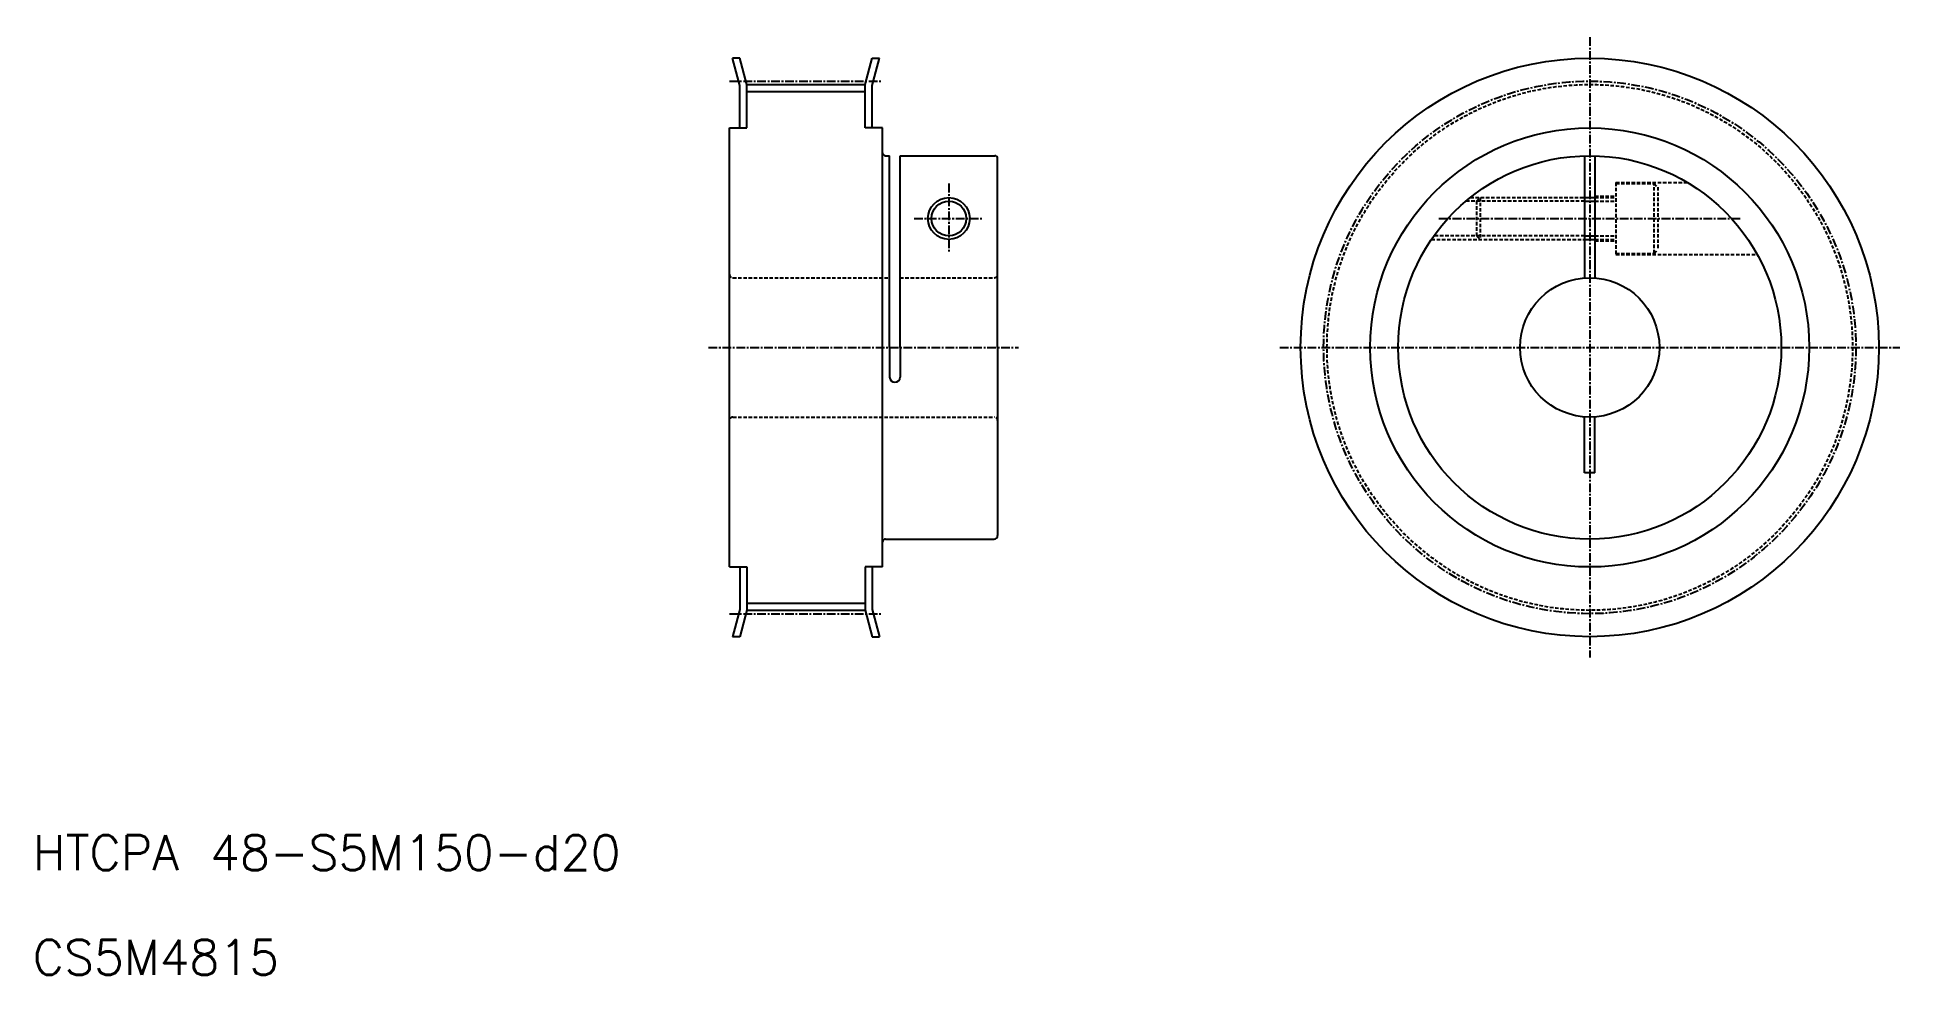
# Model space of a CAD drawing. Extents: x 11 to 278, y 10 to 144.
import ezdxf

# ---------------------------------------------------------------- set-up
doc = ezdxf.new("R2010")
doc.units = 0
doc.linetypes.add('CENTER', pattern=[2, 1.25, -0.25, 0.25, -0.25])
doc.linetypes.add('DASHED', pattern=[0.75, 0.5, -0.25])
doc.layers.get('0').update_dxf_attribs({"linetype": 'CONTINUOUS'})
doc.layers.add('CENTER', color=1, linetype='CENTER')
doc.styles.get("Standard").update_dxf_attribs({"font": 'txt.shx'})

msp = doc.modelspace()

# ---------------------------------------------------------------- linework, layer by layer
at = {"color": 7, "linetype": 'CONTINUOUS'}
for p, q in [((111.5, 137.58), (110.45, 141.5)), ((111.49, 141.5), (110.45, 141.5)), ((112.5, 137.72), (111.49, 141.5)), ((129.5, 137.72), (130.51, 141.5)), ((130.5, 137.58), (131.55, 141.5)), ((130.51, 141.5), (131.55, 141.5)), ((111.5, 131.5), (111.5, 137.58)), ((112.5, 137.72), (129.5, 137.72)), ((112.5, 131.5), (112.5, 137.72)), ((112.5, 136.72), (129.5, 136.72)), ((129.5, 131.5), (129.5, 137.72)), ((130.5, 131.5), (130.5, 137.58)), ((110, 68.5), (110, 131.5)), ((110, 131.5), (112.5, 131.5)), ((132, 131.5), (129.5, 131.5)), ((132, 68.5), (132, 131.5)), ((132.41, 127.5), (133, 127.5)), ((133, 100), (133, 127.5)), ((134.5, 100), (134.5, 127.5)), ((134.5, 127.5), (148.09, 127.5)), ((148.5, 100), (148.5, 127.09)), ((232.75, 127.5), (232.75, 109.99)), ((234.25, 127.5), (234.25, 109.99)), ((232.75, 121.5), (234.25, 121.5)), ((232.75, 115.5), (234.25, 115.5)), ((133, 100), (133, 95.75)), ((134.5, 100), (134.5, 95.75)), ((148.5, 100), (148.5, 73)), ((232.75, 82), (232.75, 90.03)), ((234.25, 82), (234.25, 90.03)), ((234.25, 82), (232.75, 82)), ((132.41, 72.5), (148, 72.5)), ((110, 68.5), (112.5, 68.5)), ((111.5, 68.5), (111.5, 62.42)), ((112.5, 68.5), (112.5, 62.29)), ((129.5, 68.5), (129.5, 62.29)), ((132, 68.5), (129.5, 68.5)), ((130.5, 68.5), (130.5, 62.42)), ((111.5, 62.42), (110.45, 58.5)), ((112.5, 62.29), (111.49, 58.5)), ((112.5, 63.29), (129.5, 63.29)), ((112.5, 62.29), (129.5, 62.29)), ((129.5, 62.29), (130.51, 58.5)), ((130.5, 62.42), (131.55, 58.5)), ((111.49, 58.5), (110.45, 58.5)), ((130.51, 58.5), (131.55, 58.5))]:
    msp.add_line(p, q, dxfattribs=at)
at = {"color": 3, "linetype": 'DASHED'}
for p, q in [((237.25, 123.65), (247.53, 123.65)), ((237.25, 123.65), (237.25, 113.35)), ((237.25, 123.5), (242.75, 123.5)), ((242.75, 113.5), (242.75, 123.5)), ((242.75, 123.5), (243.25, 123)), ((243.25, 123), (243.25, 114)), ((232.75, 121), (215.74, 121)), ((216.35, 121.5), (232.75, 121.5)), ((217.25, 121), (217.75, 121.5)), ((217.25, 121), (217.25, 116)), ((217.75, 121.5), (217.75, 115.5)), ((234.25, 121.7), (237.25, 121.7)), ((234.25, 121.5), (237.25, 121.5)), ((234.25, 121), (237.25, 121)), ((210.78, 115.5), (232.75, 115.5)), ((232.75, 116), (211.13, 116)), ((217.25, 116), (217.75, 115.5)), ((234.25, 116), (237.25, 116)), ((234.25, 115.5), (237.25, 115.5)), ((234.25, 115.3), (237.25, 115.3)), ((237.25, 113.5), (242.75, 113.5)), ((237.25, 113.35), (257.54, 113.35)), ((242.75, 113.5), (243.25, 114)), ((110.5, 110), (133, 110)), ((134.5, 110), (148, 110)), ((110.5, 90), (148, 90))]:
    msp.add_line(p, q, dxfattribs=at)
at = {"color": 3, "linetype": 'CONTINUOUS'}
for p, q in [((232.75, 121), (234.25, 121)), ((232.75, 116), (234.25, 116))]:
    msp.add_line(p, q, dxfattribs=at)
at = {"color": 7, "linetype": 'CONTINUOUS'}
for centre, radius in [((233.5, 100), 41.5), ((233.5, 100), 31.5), ((233.5, 100), 27.5), ((141.5, 118.5), 2.5), ((233.5, 100), 10)]:
    msp.add_circle(centre, radius, dxfattribs=at)
at = {"color": 3, "linetype": 'DASHED'}
msp.add_circle((233.5, 100), 37.72, dxfattribs=at)
at = {"color": 3, "linetype": 'CONTINUOUS'}
msp.add_circle((141.5, 118.5), 3, dxfattribs=at)
at = {"color": 7, "linetype": 'CONTINUOUS'}
for centre, radius, start, end in [((132.41, 127.91), 0.41, 180, 270), ((148.09, 127.09), 0.41, 0, 90), ((133.75, 95.75), 0.75, 180, 0), ((132.41, 72.09), 0.41, 90, 180), ((148, 73), 0.5, 270, 0)]:
    msp.add_arc(centre, radius, start, end, dxfattribs=at)
at = {"color": 3, "linetype": 'DASHED'}
for centre, start, end in [((110.5, 110.5), 180, 270), ((148, 110.5), 270, 0), ((110.5, 89.5), 90, 180), ((148, 89.5), 0, 90)]:
    msp.add_arc(centre, 0.5, start, end, dxfattribs=at)
at = {"layer": 'CENTER', "color": 1, "linetype": 'CENTER'}
for p, q in [((233.5, 144.5), (233.5, 55.5)), ((110, 138.2), (132, 138.2)), ((141.5, 123.5), (141.5, 113.5)), ((136.5, 118.5), (146.5, 118.5)), ((211.82, 118.5), (255.18, 118.5)), ((107, 100), (151.5, 100)), ((189, 100), (278, 100)), ((110, 61.8), (132, 61.8))]:
    msp.add_line(p, q, dxfattribs=at)
msp.add_circle((233.5, 100), 38.2, dxfattribs=at)

# ---------------------------------------------------------------- texts
at = {"color": 7, "linetype": 'CONTINUOUS'}
for s, p in [('HTCPA 48-S5M150-d20', (10, 25)), ('CS5M4815', (10, 10))]:
    msp.add_text(s, height=5, dxfattribs=at).set_placement(p)

doc.saveas('drawing.dxf')
